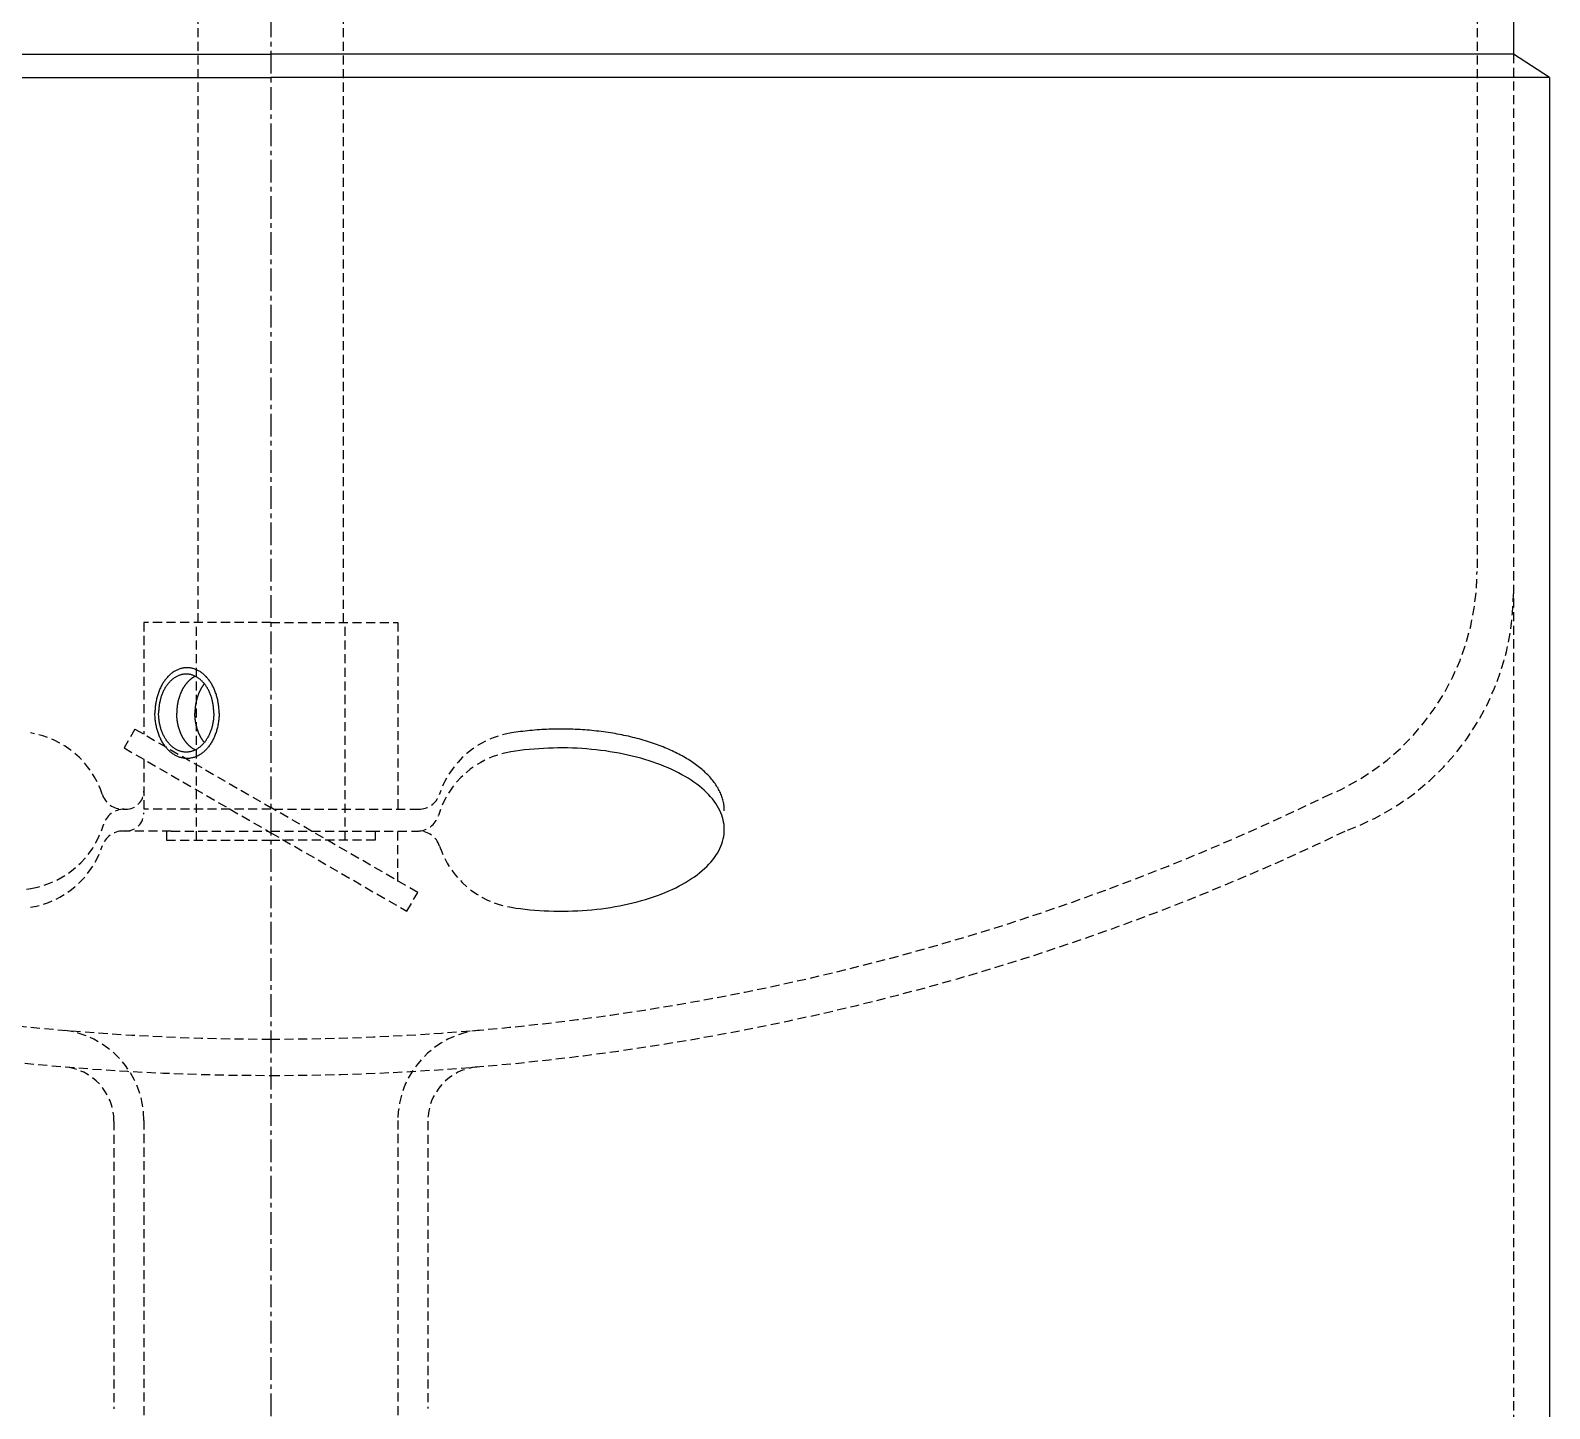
# Model space of a CAD drawing. Extents: x 249 to 1051, y 18 to 996.
# Drawn here: x 403.2 to 487, y 157.2 to 233.1 of the extents above; entities that cross this region are included whole.
import ezdxf

# ---------------------------------------------------------------- set-up
doc = ezdxf.new("R2010")
doc.units = 0
doc.linetypes.add('CENTER', pattern=[2, 1.25, -0.25, 0.25, -0.25])
doc.linetypes.add('DASHED', pattern=[0.75, 0.5, -0.25])
doc.layers.get('0').update_dxf_attribs({"linetype": 'CONTINUOUS'})
doc.layers.add('CENTER', color=1, linetype='CENTER')

msp = doc.modelspace()

# ---------------------------------------------------------------- linework, layer by layer
at = {"color": 3, "linetype": 'DASHED'}
for p, q in [((483.001, 415.517), (483.001, 203.317)), ((412.501, 200.517), (412.501, 276.517)), ((420.501, 200.517), (420.501, 274.037)), ((485.001, 231.834), (485.001, 150.517)), ((409.501, 200.517), (409.501, 194.351)), ((416.501, 200.517), (409.501, 200.517)), ((416.501, 200.517), (409.501, 200.517)), ((412.401, 188.517), (412.401, 200.517)), ((416.501, 200.517), (423.501, 200.517)), ((420.601, 188.517), (420.601, 200.517)), ((423.501, 200.517), (423.501, 190.217)), ((409.007, 194.636), (408.407, 193.597)), ((409.007, 194.636), (416.501, 190.309)), ((408.407, 193.597), (416.501, 188.924)), ((409.501, 192.965), (409.501, 190.017)), ((408.344, 190.217), (408.501, 190.217)), ((414.262, 190.217), (409.501, 190.217)), ((416.501, 190.217), (414.262, 190.217)), ((424.595, 185.636), (416.501, 190.309)), ((416.662, 190.217), (424.658, 190.217)), ((409.501, 189.017), (408.344, 189.017)), ((411.001, 189.017), (409.501, 189.017)), ((410.751, 189.017), (410.751, 188.517)), ((410.751, 188.517), (416.501, 188.517)), ((411.001, 189.017), (416.34, 189.017)), ((416.501, 189.017), (418.74, 189.017)), ((416.501, 188.924), (423.995, 184.597)), ((416.501, 188.517), (417.233, 188.517)), ((422.251, 188.517), (417.233, 188.517)), ((418.74, 189.017), (422.001, 189.017)), ((422.001, 189.017), (423.501, 189.017)), ((422.251, 189.017), (422.251, 188.517)), ((423.501, 186.242), (423.501, 189.017)), ((423.501, 189.017), (424.658, 189.017)), ((423.995, 184.597), (424.595, 185.636)), ((407.851, 173.03), (407.851, 157.167)), ((409.501, 173.067), (409.501, 153.517)), ((423.501, 173.067), (423.501, 147.195)), ((425.151, 173.03), (425.151, 157.195))]:
    msp.add_line(p, q, dxfattribs=at)
at = {"color": 7, "linetype": 'CONTINUOUS'}
for p, q in [((485.001, 398.163), (485.001, 231.834)), ((348.001, 231.834), (416.501, 231.834)), ((485.001, 231.834), (416.501, 231.834)), ((487.001, 230.545), (485.001, 231.834)), ((346.001, 230.545), (416.501, 230.545)), ((487.001, 230.545), (416.501, 230.545)), ((487.001, 230.545), (487.001, 150.517))]:
    msp.add_line(p, q, dxfattribs=at)
at = {"color": 3, "linetype": 'DASHED'}
for points in [[(413.645, 195.517, 0), (413.645, 195.578, 0), (413.643, 195.639, 0), (413.641, 195.7, 0), (413.637, 195.762, 0), (413.632, 195.823, 0), (413.626, 195.883, 0), (413.619, 195.944, 0), (413.611, 196.004, 0), (413.602, 196.064, 0), (413.592, 196.124, 0), (413.581, 196.183, 0), (413.569, 196.242, 0), (413.556, 196.301, 0), (413.542, 196.359, 0), (413.527, 196.416, 0), (413.511, 196.473, 0), (413.494, 196.53, 0), (413.476, 196.585, 0), (413.457, 196.641, 0), (413.437, 196.695, 0), (413.416, 196.749, 0), (413.394, 196.802, 0), (413.371, 196.854, 0), (413.347, 196.905, 0), (413.323, 196.956, 0), (413.297, 197.006, 0), (413.271, 197.055, 0), (413.244, 197.103, 0), (413.216, 197.149, 0), (413.187, 197.195, 0), (413.158, 197.24, 0), (413.128, 197.284, 0), (413.097, 197.327, 0), (413.065, 197.369, 0), (413.032, 197.41, 0), (412.999, 197.449, 0), (412.965, 197.487, 0), (412.931, 197.525, 0), (412.895, 197.56, 0), (412.86, 197.595, 0), (412.823, 197.629, 0), (412.786, 197.661, 0), (412.749, 197.692, 0), (412.711, 197.721, 0), (412.672, 197.75, 0), (412.633, 197.776, 0), (412.594, 197.802, 0), (412.554, 197.826, 0), (412.514, 197.849, 0), (412.473, 197.87, 0), (412.432, 197.89, 0), (412.391, 197.909, 0), (412.349, 197.926, 0), (412.307, 197.942, 0), (412.265, 197.956, 0), (412.222, 197.968, 0), (412.18, 197.98, 0), (412.137, 197.989, 0), (412.094, 197.998, 0), (412.051, 198.004, 0), (412.008, 198.01, 0), (411.964, 198.014, 0), (411.921, 198.016, 0), (411.878, 198.017, 0), (411.834, 198.016, 0), (411.791, 198.014, 0), (411.748, 198.01, 0), (411.704, 198.004, 0), (411.661, 197.998, 0), (411.618, 197.989, 0), (411.575, 197.98, 0), (411.533, 197.968, 0), (411.49, 197.956, 0), (411.448, 197.942, 0), (411.406, 197.926, 0), (411.364, 197.909, 0), (411.323, 197.89, 0), (411.282, 197.87, 0), (411.241, 197.849, 0), (411.201, 197.826, 0), (411.161, 197.802, 0), (411.122, 197.776, 0), (411.083, 197.75, 0), (411.044, 197.721, 0), (411.006, 197.692, 0), (410.969, 197.661, 0), (410.932, 197.629, 0), (410.895, 197.595, 0), (410.86, 197.56, 0), (410.825, 197.525, 0), (410.79, 197.487, 0), (410.756, 197.449, 0), (410.723, 197.41, 0), (410.69, 197.369, 0), (410.659, 197.327, 0), (410.628, 197.284, 0), (410.597, 197.24, 0), (410.568, 197.195, 0), (410.539, 197.149, 0), (410.511, 197.103, 0), (410.484, 197.055, 0), (410.458, 197.006, 0), (410.432, 196.956, 0), (410.408, 196.905, 0), (410.384, 196.854, 0), (410.361, 196.802, 0), (410.339, 196.749, 0), (410.319, 196.695, 0), (410.299, 196.641, 0), (410.28, 196.585, 0), (410.261, 196.53, 0), (410.244, 196.473, 0), (410.228, 196.416, 0), (410.213, 196.359, 0), (410.199, 196.301, 0), (410.186, 196.242, 0), (410.174, 196.183, 0), (410.163, 196.124, 0), (410.153, 196.064, 0), (410.144, 196.004, 0), (410.136, 195.944, 0), (410.129, 195.883, 0), (410.123, 195.823, 0), (410.118, 195.762, 0), (410.115, 195.7, 0), (410.112, 195.639, 0), (410.11, 195.578, 0), (410.11, 195.517, 0)], [(413.353, 195.517, 0), (413.352, 195.569, 0), (413.351, 195.622, 0), (413.349, 195.675, 0), (413.346, 195.727, 0), (413.341, 195.78, 0), (413.336, 195.832, 0), (413.33, 195.884, 0), (413.324, 195.936, 0), (413.316, 195.988, 0), (413.307, 196.039, 0), (413.298, 196.09, 0), (413.287, 196.141, 0), (413.276, 196.191, 0), (413.264, 196.241, 0), (413.251, 196.29, 0), (413.237, 196.339, 0), (413.222, 196.388, 0), (413.207, 196.436, 0), (413.191, 196.483, 0), (413.173, 196.53, 0), (413.155, 196.576, 0), (413.137, 196.622, 0), (413.117, 196.667, 0), (413.097, 196.711, 0), (413.076, 196.755, 0), (413.054, 196.797, 0), (413.031, 196.839, 0), (413.008, 196.88, 0), (412.984, 196.921, 0), (412.959, 196.96, 0), (412.934, 196.999, 0), (412.908, 197.037, 0), (412.881, 197.074, 0), (412.854, 197.11, 0), (412.826, 197.145, 0), (412.797, 197.178, 0), (412.768, 197.211, 0), (412.738, 197.243, 0), (412.708, 197.274, 0), (412.677, 197.304, 0), (412.646, 197.333, 0), (412.614, 197.361, 0), (412.582, 197.387, 0), (412.549, 197.413, 0), (412.516, 197.437, 0), (412.483, 197.46, 0), (412.449, 197.482, 0), (412.414, 197.503, 0), (412.38, 197.522, 0), (412.345, 197.541, 0), (412.309, 197.558, 0), (412.274, 197.574, 0), (412.238, 197.589, 0), (412.202, 197.602, 0), (412.166, 197.614, 0), (412.129, 197.625, 0), (412.092, 197.635, 0), (412.056, 197.643, 0), (412.019, 197.65, 0), (411.982, 197.656, 0), (411.944, 197.661, 0), (411.907, 197.664, 0), (411.87, 197.666, 0), (411.833, 197.667, 0), (411.795, 197.666, 0), (411.758, 197.664, 0), (411.721, 197.661, 0), (411.684, 197.656, 0), (411.646, 197.65, 0), (411.61, 197.643, 0), (411.573, 197.635, 0), (411.536, 197.625, 0), (411.499, 197.614, 0), (411.463, 197.602, 0), (411.427, 197.589, 0), (411.391, 197.574, 0), (411.356, 197.558, 0), (411.32, 197.541, 0), (411.285, 197.522, 0), (411.251, 197.503, 0), (411.217, 197.482, 0), (411.183, 197.46, 0), (411.149, 197.437, 0), (411.116, 197.413, 0), (411.083, 197.387, 0), (411.051, 197.361, 0), (411.019, 197.333, 0), (410.988, 197.304, 0), (410.957, 197.274, 0), (410.927, 197.243, 0), (410.897, 197.211, 0), (410.868, 197.178, 0), (410.84, 197.145, 0), (410.812, 197.11, 0), (410.784, 197.074, 0), (410.758, 197.037, 0), (410.732, 196.999, 0), (410.706, 196.96, 0), (410.681, 196.921, 0), (410.657, 196.88, 0), (410.634, 196.839, 0), (410.611, 196.797, 0), (410.59, 196.755, 0), (410.569, 196.711, 0), (410.548, 196.667, 0), (410.529, 196.622, 0), (410.51, 196.576, 0), (410.492, 196.53, 0), (410.475, 196.483, 0), (410.458, 196.436, 0), (410.443, 196.388, 0), (410.428, 196.339, 0), (410.414, 196.29, 0), (410.401, 196.241, 0), (410.389, 196.191, 0), (410.378, 196.141, 0), (410.367, 196.09, 0), (410.358, 196.039, 0), (410.349, 195.988, 0), (410.342, 195.936, 0), (410.335, 195.884, 0), (410.329, 195.832, 0), (410.324, 195.78, 0), (410.32, 195.727, 0), (410.316, 195.675, 0), (410.314, 195.622, 0), (410.313, 195.569, 0), (410.312, 195.517, 0)], [(412.333, 197.547, 0), (412.319, 197.54, 0), (412.305, 197.533, 0), (412.291, 197.526, 0), (412.278, 197.518, 0), (412.264, 197.51, 0), (412.25, 197.503, 0), (412.237, 197.495, 0), (412.223, 197.486, 0), (412.21, 197.478, 0), (412.197, 197.469, 0), (412.183, 197.461, 0), (412.17, 197.452, 0), (412.157, 197.442, 0), (412.144, 197.433, 0), (412.131, 197.424, 0), (412.118, 197.414, 0), (412.105, 197.404, 0), (412.092, 197.394, 0), (412.079, 197.384, 0), (412.066, 197.374, 0), (412.054, 197.363, 0), (412.041, 197.352, 0), (412.029, 197.341, 0), (412.016, 197.33, 0), (412.004, 197.319, 0), (411.992, 197.308, 0), (411.979, 197.296, 0), (411.967, 197.284, 0), (411.955, 197.272, 0), (411.943, 197.26, 0), (411.932, 197.248, 0), (411.92, 197.236, 0), (411.908, 197.223, 0), (411.896, 197.211, 0), (411.885, 197.198, 0), (411.874, 197.185, 0), (411.862, 197.172, 0), (411.851, 197.158, 0), (411.84, 197.145, 0), (411.829, 197.131, 0), (411.818, 197.117, 0), (411.807, 197.103, 0), (411.796, 197.089, 0), (411.785, 197.075, 0), (411.775, 197.061, 0), (411.764, 197.046, 0), (411.754, 197.032, 0), (411.744, 197.017, 0), (411.733, 197.002, 0), (411.723, 196.987, 0), (411.713, 196.972, 0), (411.703, 196.956, 0), (411.694, 196.941, 0), (411.684, 196.925, 0), (411.674, 196.909, 0), (411.665, 196.893, 0), (411.656, 196.877, 0), (411.646, 196.861, 0), (411.637, 196.845, 0), (411.628, 196.829, 0), (411.619, 196.812, 0), (411.611, 196.796, 0), (411.602, 196.779, 0), (411.593, 196.762, 0), (411.585, 196.745, 0), (411.577, 196.728, 0), (411.568, 196.711, 0), (411.56, 196.693, 0), (411.552, 196.676, 0), (411.544, 196.658, 0), (411.537, 196.641, 0), (411.529, 196.623, 0), (411.522, 196.605, 0), (411.514, 196.587, 0), (411.507, 196.569, 0), (411.5, 196.551, 0), (411.493, 196.533, 0), (411.486, 196.514, 0), (411.479, 196.496, 0), (411.473, 196.478, 0), (411.466, 196.459, 0), (411.46, 196.44, 0), (411.454, 196.421, 0), (411.447, 196.403, 0), (411.441, 196.384, 0), (411.436, 196.365, 0), (411.43, 196.345, 0), (411.424, 196.326, 0), (411.419, 196.307, 0), (411.413, 196.288, 0), (411.408, 196.268, 0), (411.403, 196.249, 0), (411.398, 196.229, 0), (411.393, 196.21, 0), (411.389, 196.19, 0), (411.384, 196.17, 0), (411.38, 196.15, 0), (411.376, 196.131, 0), (411.371, 196.111, 0), (411.368, 196.091, 0), (411.364, 196.071, 0), (411.36, 196.051, 0), (411.356, 196.03, 0), (411.353, 196.01, 0), (411.35, 195.99, 0), (411.346, 195.97, 0), (411.343, 195.949, 0), (411.341, 195.929, 0), (411.338, 195.909, 0), (411.335, 195.888, 0), (411.333, 195.868, 0), (411.33, 195.847, 0), (411.328, 195.827, 0), (411.326, 195.806, 0), (411.324, 195.786, 0), (411.322, 195.765, 0), (411.321, 195.744, 0), (411.319, 195.724, 0), (411.318, 195.703, 0), (411.317, 195.682, 0), (411.316, 195.662, 0), (411.315, 195.641, 0), (411.314, 195.62, 0), (411.313, 195.6, 0), (411.313, 195.579, 0), (411.313, 195.558, 0), (411.312, 195.537, 0), (411.312, 195.517, 0)], [(412.833, 197.136, 0), (412.825, 197.126, 0), (412.817, 197.117, 0), (412.81, 197.107, 0), (412.802, 197.098, 0), (412.795, 197.088, 0), (412.788, 197.078, 0), (412.78, 197.068, 0), (412.773, 197.058, 0), (412.766, 197.048, 0), (412.759, 197.038, 0), (412.751, 197.028, 0), (412.744, 197.018, 0), (412.737, 197.008, 0), (412.73, 196.997, 0), (412.723, 196.987, 0), (412.716, 196.976, 0), (412.71, 196.966, 0), (412.703, 196.955, 0), (412.696, 196.944, 0), (412.689, 196.934, 0), (412.683, 196.923, 0), (412.676, 196.912, 0), (412.669, 196.901, 0), (412.663, 196.89, 0), (412.657, 196.879, 0), (412.65, 196.868, 0), (412.644, 196.857, 0), (412.638, 196.845, 0), (412.631, 196.834, 0), (412.625, 196.823, 0), (412.619, 196.811, 0), (412.613, 196.8, 0), (412.607, 196.788, 0), (412.601, 196.777, 0), (412.595, 196.765, 0), (412.589, 196.754, 0), (412.583, 196.742, 0), (412.578, 196.73, 0), (412.572, 196.718, 0), (412.566, 196.706, 0), (412.561, 196.694, 0), (412.555, 196.682, 0), (412.55, 196.67, 0), (412.544, 196.658, 0), (412.539, 196.646, 0), (412.534, 196.634, 0), (412.528, 196.621, 0), (412.523, 196.609, 0), (412.518, 196.597, 0), (412.513, 196.584, 0), (412.508, 196.572, 0), (412.503, 196.559, 0), (412.498, 196.547, 0), (412.493, 196.534, 0), (412.489, 196.522, 0), (412.484, 196.509, 0), (412.479, 196.496, 0), (412.475, 196.483, 0), (412.47, 196.471, 0), (412.466, 196.458, 0), (412.461, 196.445, 0), (412.457, 196.432, 0), (412.453, 196.419, 0), (412.448, 196.406, 0), (412.444, 196.393, 0), (412.44, 196.38, 0), (412.436, 196.367, 0), (412.432, 196.353, 0), (412.428, 196.34, 0), (412.424, 196.327, 0), (412.421, 196.314, 0), (412.417, 196.3, 0), (412.413, 196.287, 0), (412.41, 196.274, 0), (412.406, 196.26, 0), (412.403, 196.247, 0), (412.399, 196.233, 0), (412.396, 196.22, 0), (412.393, 196.206, 0), (412.389, 196.193, 0), (412.386, 196.179, 0), (412.383, 196.165, 0), (412.38, 196.152, 0), (412.377, 196.138, 0), (412.374, 196.124, 0), (412.371, 196.11, 0), (412.369, 196.097, 0), (412.366, 196.083, 0), (412.363, 196.069, 0), (412.361, 196.055, 0), (412.358, 196.041, 0), (412.356, 196.027, 0), (412.353, 196.013, 0), (412.351, 195.999, 0), (412.349, 195.985, 0), (412.347, 195.972, 0), (412.345, 195.957, 0), (412.343, 195.943, 0), (412.341, 195.929, 0), (412.339, 195.915, 0), (412.337, 195.901, 0), (412.335, 195.887, 0), (412.333, 195.873, 0), (412.332, 195.859, 0), (412.33, 195.845, 0), (412.329, 195.831, 0), (412.327, 195.816, 0), (412.326, 195.802, 0), (412.324, 195.788, 0), (412.323, 195.774, 0), (412.322, 195.76, 0), (412.321, 195.745, 0), (412.32, 195.731, 0), (412.319, 195.717, 0), (412.318, 195.703, 0), (412.317, 195.688, 0), (412.316, 195.674, 0), (412.316, 195.66, 0), (412.315, 195.645, 0), (412.314, 195.631, 0), (412.314, 195.617, 0), (412.314, 195.602, 0), (412.313, 195.588, 0), (412.313, 195.574, 0), (412.313, 195.559, 0), (412.312, 195.545, 0), (412.312, 195.531, 0), (412.312, 195.517, 0)], [(413.645, 195.517, 0), (413.645, 195.455, 0), (413.643, 195.394, 0), (413.641, 195.333, 0), (413.637, 195.271, 0), (413.632, 195.21, 0), (413.626, 195.15, 0), (413.619, 195.089, 0), (413.611, 195.029, 0), (413.602, 194.969, 0), (413.592, 194.909, 0), (413.581, 194.85, 0), (413.569, 194.791, 0), (413.556, 194.732, 0), (413.542, 194.674, 0), (413.527, 194.617, 0), (413.511, 194.56, 0), (413.494, 194.503, 0), (413.476, 194.448, 0), (413.457, 194.392, 0), (413.437, 194.338, 0), (413.416, 194.284, 0), (413.394, 194.231, 0), (413.371, 194.179, 0), (413.347, 194.128, 0), (413.323, 194.077, 0), (413.297, 194.027, 0), (413.271, 193.978, 0), (413.244, 193.931, 0), (413.216, 193.884, 0), (413.187, 193.838, 0), (413.158, 193.793, 0), (413.128, 193.749, 0), (413.097, 193.706, 0), (413.065, 193.664, 0), (413.032, 193.623, 0), (412.999, 193.584, 0), (412.965, 193.546, 0), (412.931, 193.509, 0), (412.895, 193.473, 0), (412.86, 193.438, 0), (412.823, 193.404, 0), (412.786, 193.372, 0), (412.749, 193.341, 0), (412.711, 193.312, 0), (412.672, 193.283, 0), (412.633, 193.257, 0), (412.594, 193.231, 0), (412.554, 193.207, 0), (412.514, 193.184, 0), (412.473, 193.163, 0), (412.432, 193.143, 0), (412.391, 193.124, 0), (412.349, 193.107, 0), (412.307, 193.091, 0), (412.265, 193.077, 0), (412.222, 193.065, 0), (412.18, 193.053, 0), (412.137, 193.044, 0), (412.094, 193.035, 0), (412.051, 193.029, 0), (412.008, 193.023, 0), (411.964, 193.02, 0), (411.921, 193.017, 0), (411.878, 193.017, 0), (411.834, 193.017, 0), (411.791, 193.02, 0), (411.748, 193.023, 0), (411.704, 193.029, 0), (411.661, 193.035, 0), (411.618, 193.044, 0), (411.575, 193.053, 0), (411.533, 193.065, 0), (411.49, 193.077, 0), (411.448, 193.091, 0), (411.406, 193.107, 0), (411.364, 193.124, 0), (411.323, 193.143, 0), (411.282, 193.163, 0), (411.241, 193.184, 0), (411.201, 193.207, 0), (411.161, 193.231, 0), (411.122, 193.257, 0), (411.083, 193.283, 0), (411.044, 193.312, 0), (411.006, 193.341, 0), (410.969, 193.372, 0), (410.932, 193.404, 0), (410.895, 193.438, 0), (410.86, 193.473, 0), (410.825, 193.509, 0), (410.79, 193.546, 0), (410.756, 193.584, 0), (410.723, 193.623, 0), (410.69, 193.664, 0), (410.659, 193.706, 0), (410.628, 193.749, 0), (410.597, 193.793, 0), (410.568, 193.838, 0), (410.539, 193.884, 0), (410.511, 193.931, 0), (410.484, 193.978, 0), (410.458, 194.027, 0), (410.432, 194.077, 0), (410.408, 194.128, 0), (410.384, 194.179, 0), (410.361, 194.231, 0), (410.339, 194.284, 0), (410.319, 194.338, 0), (410.299, 194.392, 0), (410.28, 194.448, 0), (410.261, 194.503, 0), (410.244, 194.56, 0), (410.228, 194.617, 0), (410.213, 194.674, 0), (410.199, 194.732, 0), (410.186, 194.791, 0), (410.174, 194.85, 0), (410.163, 194.909, 0), (410.153, 194.969, 0), (410.144, 195.029, 0), (410.136, 195.089, 0), (410.129, 195.15, 0), (410.123, 195.21, 0), (410.118, 195.271, 0), (410.115, 195.333, 0), (410.112, 195.394, 0), (410.11, 195.455, 0), (410.11, 195.517, 0)], [(413.353, 195.517, 0), (413.352, 195.464, 0), (413.351, 195.411, 0), (413.349, 195.358, 0), (413.346, 195.306, 0), (413.341, 195.253, 0), (413.336, 195.201, 0), (413.33, 195.149, 0), (413.324, 195.097, 0), (413.316, 195.045, 0), (413.307, 194.994, 0), (413.298, 194.943, 0), (413.287, 194.892, 0), (413.276, 194.842, 0), (413.264, 194.792, 0), (413.251, 194.743, 0), (413.237, 194.694, 0), (413.222, 194.645, 0), (413.207, 194.597, 0), (413.191, 194.55, 0), (413.173, 194.503, 0), (413.155, 194.457, 0), (413.137, 194.411, 0), (413.117, 194.366, 0), (413.097, 194.322, 0), (413.076, 194.279, 0), (413.054, 194.236, 0), (413.031, 194.194, 0), (413.008, 194.153, 0), (412.984, 194.112, 0), (412.959, 194.073, 0), (412.934, 194.034, 0), (412.908, 193.996, 0), (412.881, 193.959, 0), (412.854, 193.923, 0), (412.826, 193.889, 0), (412.797, 193.855, 0), (412.768, 193.822, 0), (412.738, 193.79, 0), (412.708, 193.759, 0), (412.677, 193.729, 0), (412.646, 193.7, 0), (412.614, 193.672, 0), (412.582, 193.646, 0), (412.549, 193.62, 0), (412.516, 193.596, 0), (412.483, 193.573, 0), (412.449, 193.551, 0), (412.414, 193.53, 0), (412.38, 193.511, 0), (412.345, 193.492, 0), (412.309, 193.475, 0), (412.274, 193.459, 0), (412.238, 193.444, 0), (412.202, 193.431, 0), (412.166, 193.419, 0), (412.129, 193.408, 0), (412.092, 193.398, 0), (412.056, 193.39, 0), (412.019, 193.383, 0), (411.982, 193.377, 0), (411.944, 193.372, 0), (411.907, 193.369, 0), (411.87, 193.367, 0), (411.833, 193.367, 0), (411.795, 193.367, 0), (411.758, 193.369, 0), (411.721, 193.372, 0), (411.684, 193.377, 0), (411.646, 193.383, 0), (411.61, 193.39, 0), (411.573, 193.398, 0), (411.536, 193.408, 0), (411.499, 193.419, 0), (411.463, 193.431, 0), (411.427, 193.444, 0), (411.391, 193.459, 0), (411.356, 193.475, 0), (411.32, 193.492, 0), (411.285, 193.511, 0), (411.251, 193.53, 0), (411.217, 193.551, 0), (411.183, 193.573, 0), (411.149, 193.596, 0), (411.116, 193.62, 0), (411.083, 193.646, 0), (411.051, 193.672, 0), (411.019, 193.7, 0), (410.988, 193.729, 0), (410.957, 193.759, 0), (410.927, 193.79, 0), (410.897, 193.822, 0), (410.868, 193.855, 0), (410.84, 193.889, 0), (410.812, 193.923, 0), (410.784, 193.959, 0), (410.758, 193.996, 0), (410.732, 194.034, 0), (410.706, 194.073, 0), (410.681, 194.112, 0), (410.657, 194.153, 0), (410.634, 194.194, 0), (410.611, 194.236, 0), (410.59, 194.279, 0), (410.569, 194.322, 0), (410.548, 194.366, 0), (410.529, 194.411, 0), (410.51, 194.457, 0), (410.492, 194.503, 0), (410.475, 194.55, 0), (410.458, 194.597, 0), (410.443, 194.645, 0), (410.428, 194.694, 0), (410.414, 194.743, 0), (410.401, 194.792, 0), (410.389, 194.842, 0), (410.378, 194.892, 0), (410.367, 194.943, 0), (410.358, 194.994, 0), (410.349, 195.045, 0), (410.342, 195.097, 0), (410.335, 195.149, 0), (410.329, 195.201, 0), (410.324, 195.253, 0), (410.32, 195.306, 0), (410.316, 195.358, 0), (410.314, 195.411, 0), (410.313, 195.464, 0), (410.312, 195.517, 0)], [(412.333, 193.486, 0), (412.319, 193.493, 0), (412.305, 193.5, 0), (412.291, 193.507, 0), (412.278, 193.515, 0), (412.264, 193.523, 0), (412.25, 193.53, 0), (412.237, 193.539, 0), (412.223, 193.547, 0), (412.21, 193.555, 0), (412.197, 193.564, 0), (412.183, 193.573, 0), (412.17, 193.581, 0), (412.157, 193.591, 0), (412.144, 193.6, 0), (412.131, 193.609, 0), (412.118, 193.619, 0), (412.105, 193.629, 0), (412.092, 193.639, 0), (412.079, 193.649, 0), (412.066, 193.66, 0), (412.054, 193.67, 0), (412.041, 193.681, 0), (412.029, 193.692, 0), (412.016, 193.703, 0), (412.004, 193.714, 0), (411.992, 193.725, 0), (411.979, 193.737, 0), (411.967, 193.749, 0), (411.955, 193.761, 0), (411.943, 193.773, 0), (411.932, 193.785, 0), (411.92, 193.797, 0), (411.908, 193.81, 0), (411.896, 193.822, 0), (411.885, 193.835, 0), (411.874, 193.848, 0), (411.862, 193.862, 0), (411.851, 193.875, 0), (411.84, 193.888, 0), (411.829, 193.902, 0), (411.818, 193.916, 0), (411.807, 193.93, 0), (411.796, 193.944, 0), (411.785, 193.958, 0), (411.775, 193.972, 0), (411.764, 193.987, 0), (411.754, 194.001, 0), (411.744, 194.016, 0), (411.733, 194.031, 0), (411.723, 194.046, 0), (411.713, 194.062, 0), (411.703, 194.077, 0), (411.694, 194.092, 0), (411.684, 194.108, 0), (411.674, 194.124, 0), (411.665, 194.14, 0), (411.656, 194.156, 0), (411.646, 194.172, 0), (411.637, 194.188, 0), (411.628, 194.204, 0), (411.619, 194.221, 0), (411.611, 194.237, 0), (411.602, 194.254, 0), (411.593, 194.271, 0), (411.585, 194.288, 0), (411.577, 194.305, 0), (411.568, 194.322, 0), (411.56, 194.34, 0), (411.552, 194.357, 0), (411.544, 194.375, 0), (411.537, 194.392, 0), (411.529, 194.41, 0), (411.522, 194.428, 0), (411.514, 194.446, 0), (411.507, 194.464, 0), (411.5, 194.482, 0), (411.493, 194.5, 0), (411.486, 194.519, 0), (411.479, 194.537, 0), (411.473, 194.556, 0), (411.466, 194.574, 0), (411.46, 194.593, 0), (411.454, 194.612, 0), (411.447, 194.63, 0), (411.441, 194.649, 0), (411.436, 194.668, 0), (411.43, 194.688, 0), (411.424, 194.707, 0), (411.419, 194.726, 0), (411.413, 194.745, 0), (411.408, 194.765, 0), (411.403, 194.784, 0), (411.398, 194.804, 0), (411.393, 194.823, 0), (411.389, 194.843, 0), (411.384, 194.863, 0), (411.38, 194.883, 0), (411.376, 194.903, 0), (411.371, 194.922, 0), (411.368, 194.942, 0), (411.364, 194.962, 0), (411.36, 194.983, 0), (411.356, 195.003, 0), (411.353, 195.023, 0), (411.35, 195.043, 0), (411.346, 195.063, 0), (411.343, 195.084, 0), (411.341, 195.104, 0), (411.338, 195.124, 0), (411.335, 195.145, 0), (411.333, 195.165, 0), (411.33, 195.186, 0), (411.328, 195.206, 0), (411.326, 195.227, 0), (411.324, 195.247, 0), (411.322, 195.268, 0), (411.321, 195.289, 0), (411.319, 195.309, 0), (411.318, 195.33, 0), (411.317, 195.351, 0), (411.316, 195.371, 0), (411.315, 195.392, 0), (411.314, 195.413, 0), (411.313, 195.434, 0), (411.313, 195.454, 0), (411.313, 195.475, 0), (411.312, 195.496, 0), (411.312, 195.517, 0)], [(412.833, 193.897, 0), (412.825, 193.907, 0), (412.817, 193.916, 0), (412.81, 193.926, 0), (412.802, 193.935, 0), (412.795, 193.945, 0), (412.788, 193.955, 0), (412.78, 193.965, 0), (412.773, 193.975, 0), (412.766, 193.985, 0), (412.759, 193.995, 0), (412.751, 194.005, 0), (412.744, 194.015, 0), (412.737, 194.026, 0), (412.73, 194.036, 0), (412.723, 194.046, 0), (412.716, 194.057, 0), (412.71, 194.067, 0), (412.703, 194.078, 0), (412.696, 194.089, 0), (412.689, 194.099, 0), (412.683, 194.11, 0), (412.676, 194.121, 0), (412.669, 194.132, 0), (412.663, 194.143, 0), (412.657, 194.154, 0), (412.65, 194.165, 0), (412.644, 194.176, 0), (412.638, 194.188, 0), (412.631, 194.199, 0), (412.625, 194.21, 0), (412.619, 194.222, 0), (412.613, 194.233, 0), (412.607, 194.245, 0), (412.601, 194.256, 0), (412.595, 194.268, 0), (412.589, 194.279, 0), (412.583, 194.291, 0), (412.578, 194.303, 0), (412.572, 194.315, 0), (412.566, 194.327, 0), (412.561, 194.339, 0), (412.555, 194.351, 0), (412.55, 194.363, 0), (412.544, 194.375, 0), (412.539, 194.387, 0), (412.534, 194.399, 0), (412.528, 194.412, 0), (412.523, 194.424, 0), (412.518, 194.436, 0), (412.513, 194.449, 0), (412.508, 194.461, 0), (412.503, 194.474, 0), (412.498, 194.486, 0), (412.493, 194.499, 0), (412.489, 194.511, 0), (412.484, 194.524, 0), (412.479, 194.537, 0), (412.475, 194.55, 0), (412.47, 194.562, 0), (412.466, 194.575, 0), (412.461, 194.588, 0), (412.457, 194.601, 0), (412.453, 194.614, 0), (412.448, 194.627, 0), (412.444, 194.64, 0), (412.44, 194.653, 0), (412.436, 194.666, 0), (412.432, 194.68, 0), (412.428, 194.693, 0), (412.424, 194.706, 0), (412.421, 194.719, 0), (412.417, 194.733, 0), (412.413, 194.746, 0), (412.41, 194.759, 0), (412.406, 194.773, 0), (412.403, 194.786, 0), (412.399, 194.8, 0), (412.396, 194.813, 0), (412.393, 194.827, 0), (412.389, 194.841, 0), (412.386, 194.854, 0), (412.383, 194.868, 0), (412.38, 194.881, 0), (412.377, 194.895, 0), (412.374, 194.909, 0), (412.371, 194.923, 0), (412.369, 194.936, 0), (412.366, 194.95, 0), (412.363, 194.964, 0), (412.361, 194.978, 0), (412.358, 194.992, 0), (412.356, 195.006, 0), (412.353, 195.02, 0), (412.351, 195.034, 0), (412.349, 195.048, 0), (412.347, 195.062, 0), (412.345, 195.076, 0), (412.343, 195.09, 0), (412.341, 195.104, 0), (412.339, 195.118, 0), (412.337, 195.132, 0), (412.335, 195.146, 0), (412.333, 195.16, 0), (412.332, 195.174, 0), (412.33, 195.188, 0), (412.329, 195.202, 0), (412.327, 195.217, 0), (412.326, 195.231, 0), (412.324, 195.245, 0), (412.323, 195.259, 0), (412.322, 195.273, 0), (412.321, 195.288, 0), (412.32, 195.302, 0), (412.319, 195.316, 0), (412.318, 195.331, 0), (412.317, 195.345, 0), (412.316, 195.359, 0), (412.316, 195.373, 0), (412.315, 195.388, 0), (412.314, 195.402, 0), (412.314, 195.416, 0), (412.314, 195.431, 0), (412.313, 195.445, 0), (412.313, 195.459, 0), (412.313, 195.474, 0), (412.312, 195.488, 0), (412.312, 195.502, 0), (412.312, 195.517, 0)], [(441.501, 190.136, 0), (441.5, 190.202, 0), (441.497, 190.268, 0), (441.492, 190.334, 0), (441.485, 190.4, 0), (441.477, 190.466, 0), (441.466, 190.532, 0), (441.453, 190.598, 0), (441.439, 190.664, 0), (441.422, 190.729, 0), (441.404, 190.795, 0), (441.384, 190.86, 0), (441.361, 190.925, 0), (441.337, 190.99, 0), (441.311, 191.055, 0), (441.283, 191.12, 0), (441.253, 191.184, 0), (441.222, 191.248, 0), (441.188, 191.312, 0), (441.153, 191.376, 0), (441.115, 191.439, 0), (441.076, 191.502, 0), (441.035, 191.565, 0), (440.992, 191.628, 0), (440.947, 191.69, 0), (440.901, 191.752, 0), (440.852, 191.813, 0), (440.802, 191.875, 0), (440.75, 191.935, 0), (440.697, 191.996, 0), (440.641, 192.056, 0), (440.584, 192.115, 0), (440.525, 192.174, 0), (440.464, 192.233, 0), (440.402, 192.291, 0), (440.337, 192.349, 0), (440.271, 192.406, 0), (440.204, 192.463, 0), (440.135, 192.52, 0), (440.064, 192.575, 0), (439.991, 192.631, 0), (439.917, 192.685, 0), (439.842, 192.74, 0), (439.764, 192.793, 0), (439.685, 192.846, 0), (439.605, 192.899, 0), (439.523, 192.951, 0), (439.44, 193.002, 0), (439.355, 193.053, 0), (439.268, 193.103, 0), (439.18, 193.152, 0), (439.091, 193.201, 0), (439, 193.249, 0), (438.908, 193.296, 0), (438.815, 193.343, 0), (438.72, 193.389, 0), (438.624, 193.434, 0), (438.526, 193.479, 0), (438.427, 193.523, 0), (438.327, 193.566, 0), (438.226, 193.608, 0), (438.123, 193.65, 0), (438.019, 193.691, 0), (437.914, 193.731, 0), (437.808, 193.771, 0), (437.701, 193.809, 0), (437.592, 193.847, 0), (437.483, 193.884, 0), (437.372, 193.92, 0), (437.26, 193.955, 0), (437.148, 193.99, 0), (437.034, 194.024, 0), (436.919, 194.057, 0), (436.803, 194.089, 0), (436.687, 194.12, 0), (436.569, 194.15, 0), (436.451, 194.18, 0), (436.332, 194.208, 0), (436.212, 194.236, 0), (436.091, 194.263, 0), (435.969, 194.289, 0), (435.847, 194.314, 0), (435.724, 194.338, 0), (435.6, 194.361, 0), (435.476, 194.383, 0), (435.351, 194.405, 0), (435.225, 194.425, 0), (435.099, 194.445, 0), (434.972, 194.463, 0), (434.844, 194.481, 0), (434.716, 194.498, 0), (434.588, 194.513, 0), (434.459, 194.528, 0), (434.33, 194.542, 0), (434.2, 194.555, 0), (434.07, 194.567, 0), (433.94, 194.578, 0), (433.809, 194.588, 0), (433.678, 194.597, 0), (433.547, 194.606, 0), (433.416, 194.613, 0), (433.284, 194.619, 0), (433.152, 194.624, 0), (433.02, 194.629, 0), (432.888, 194.632, 0), (432.756, 194.634, 0), (432.624, 194.636, 0), (432.492, 194.636, 0), (432.36, 194.636, 0), (432.228, 194.634, 0), (432.095, 194.632, 0), (431.963, 194.628, 0), (431.831, 194.624, 0), (431.7, 194.618, 0), (431.568, 194.612, 0), (431.437, 194.605, 0), (431.306, 194.596, 0), (431.175, 194.587, 0), (431.044, 194.577, 0), (430.914, 194.566, 0), (430.784, 194.553, 0), (430.654, 194.54, 0), (430.525, 194.526, 0), (430.396, 194.511, 0), (430.268, 194.495, 0), (430.14, 194.479, 0), (430.013, 194.461, 0), (429.886, 194.442, 0), (429.76, 194.422, 0)], [(429.76, 184.811, 0), (430.013, 184.772, 0), (430.268, 184.738, 0), (430.526, 184.707, 0), (430.785, 184.679, 0), (431.045, 184.656, 0), (431.307, 184.637, 0), (431.57, 184.621, 0), (431.834, 184.609, 0), (432.098, 184.601, 0), (432.362, 184.597, 0), (432.627, 184.597, 0), (432.892, 184.601, 0), (433.156, 184.609, 0), (433.42, 184.62, 0), (433.682, 184.636, 0), (433.944, 184.655, 0), (434.205, 184.678, 0), (434.464, 184.705, 0), (434.721, 184.736, 0), (434.977, 184.771, 0), (435.23, 184.809, 0), (435.481, 184.851, 0), (435.73, 184.896, 0), (435.975, 184.946, 0), (436.218, 184.999, 0), (436.457, 185.055, 0), (436.693, 185.115, 0), (436.926, 185.178, 0), (437.154, 185.245, 0), (437.379, 185.315, 0), (437.599, 185.389, 0), (437.815, 185.465, 0), (438.026, 185.545, 0), (438.233, 185.628, 0), (438.434, 185.713, 0), (438.631, 185.802, 0), (438.822, 185.894, 0), (439.008, 185.988, 0), (439.188, 186.085, 0), (439.362, 186.185, 0), (439.53, 186.287, 0), (439.692, 186.391, 0), (439.848, 186.498, 0), (439.998, 186.607, 0), (440.141, 186.719, 0), (440.278, 186.832, 0), (440.408, 186.947, 0), (440.531, 187.065, 0), (440.647, 187.183, 0), (440.756, 187.304, 0), (440.858, 187.426, 0), (440.952, 187.55, 0), (441.04, 187.675, 0), (441.12, 187.801, 0), (441.192, 187.928, 0), (441.257, 188.056, 0), (441.314, 188.186, 0), (441.364, 188.316, 0), (441.406, 188.446, 0), (441.441, 188.578, 0), (441.467, 188.709, 0), (441.486, 188.841, 0), (441.498, 188.973, 0), (441.501, 189.106, 0), (441.496, 189.238, 0), (441.484, 189.37, 0), (441.464, 189.502, 0), (441.437, 189.634, 0), (441.401, 189.765, 0), (441.358, 189.896, 0), (441.307, 190.025, 0), (441.249, 190.155, 0), (441.183, 190.283, 0), (441.109, 190.41, 0), (441.028, 190.536, 0), (440.94, 190.661, 0), (440.844, 190.784, 0), (440.742, 190.906, 0), (440.632, 191.026, 0), (440.515, 191.145, 0), (440.391, 191.262, 0), (440.26, 191.377, 0), (440.123, 191.49, 0), (439.979, 191.601, 0), (439.828, 191.71, 0), (439.671, 191.817, 0), (439.508, 191.921, 0), (439.339, 192.023, 0), (439.164, 192.122, 0), (438.983, 192.219, 0), (438.797, 192.313, 0), (438.605, 192.404, 0), (438.408, 192.492, 0), (438.206, 192.577, 0), (437.998, 192.66, 0), (437.787, 192.739, 0), (437.57, 192.815, 0), (437.349, 192.888, 0), (437.124, 192.958, 0), (436.895, 193.024, 0), (436.662, 193.087, 0), (436.426, 193.146, 0), (436.186, 193.202, 0), (435.943, 193.255, 0), (435.697, 193.304, 0), (435.448, 193.349, 0), (435.197, 193.39, 0), (434.943, 193.428, 0), (434.687, 193.462, 0), (434.43, 193.492, 0), (434.17, 193.519, 0), (433.909, 193.541, 0), (433.647, 193.56, 0), (433.384, 193.575, 0), (433.121, 193.586, 0), (432.856, 193.593, 0), (432.592, 193.597, 0), (432.327, 193.596, 0), (432.063, 193.592, 0), (431.798, 193.583, 0), (431.535, 193.571, 0), (431.272, 193.555, 0), (431.011, 193.535, 0), (430.75, 193.511, 0), (430.491, 193.483, 0), (430.234, 193.452, 0), (429.979, 193.417, 0), (429.726, 193.378, 0)], [(403.023, 185.816, 0), (403.276, 185.855, 0)]]:
    msp.add_polyline3d(points, dxfattribs=at)
for centre, radius, start, end in [((469.579, 203.351), 13.422, 291.88203, 359.85225), ((471.059, 202.161), 13.942, 290.11335, 359.71666), ((402.453, 189.485), 5, 18.15133, 80.91643), ((430.549, 189.485), 5, 99.08357, 161.84867), ((430.526, 188.442), 5, 99.2045, 163.36943), ((416.501, 310.545), 133, 243.6122, 270), ((408.344, 191.417), 1.2, 198.15133, 270), ((408.501, 191.217), 1, 270, 0), ((424.658, 191.417), 1.2, 270, 341.84867), ((408.416, 189.017), 1.2, 90, 163.36943), ((416.501, 310.545), 133, 270, 295.89332), ((416.501, 312.545), 137, 243.6122, 270), ((402.476, 190.791), 5, 279.2045, 343.36943), ((408.501, 190.017), 1, 270, 0), ((424.585, 190.217), 1.2, 270, 343.36943), ((408.344, 187.817), 1.2, 90, 161.84867), ((416.501, 312.545), 137, 270, 295.67268), ((424.658, 187.817), 1.2, 18.15133, 90), ((402.453, 189.748), 5, 279.08357, 341.84867), ((430.549, 189.748), 5, 198.15133, 260.91643), ((404.501, 173.067), 5, 0, 85.01146), ((428.501, 173.067), 5, 94.98854, 180), ((404.851, 173.03), 3, 0, 85.22665), ((428.151, 173.03), 3, 94.77335, 180)]:
    msp.add_arc(centre, radius, start, end, dxfattribs=at)
at = {"layer": 'CENTER', "color": 1, "linetype": 'CENTER'}
msp.add_line((416.501, 692.017), (416.501, 70.517), dxfattribs=at)

doc.saveas('drawing.dxf')
